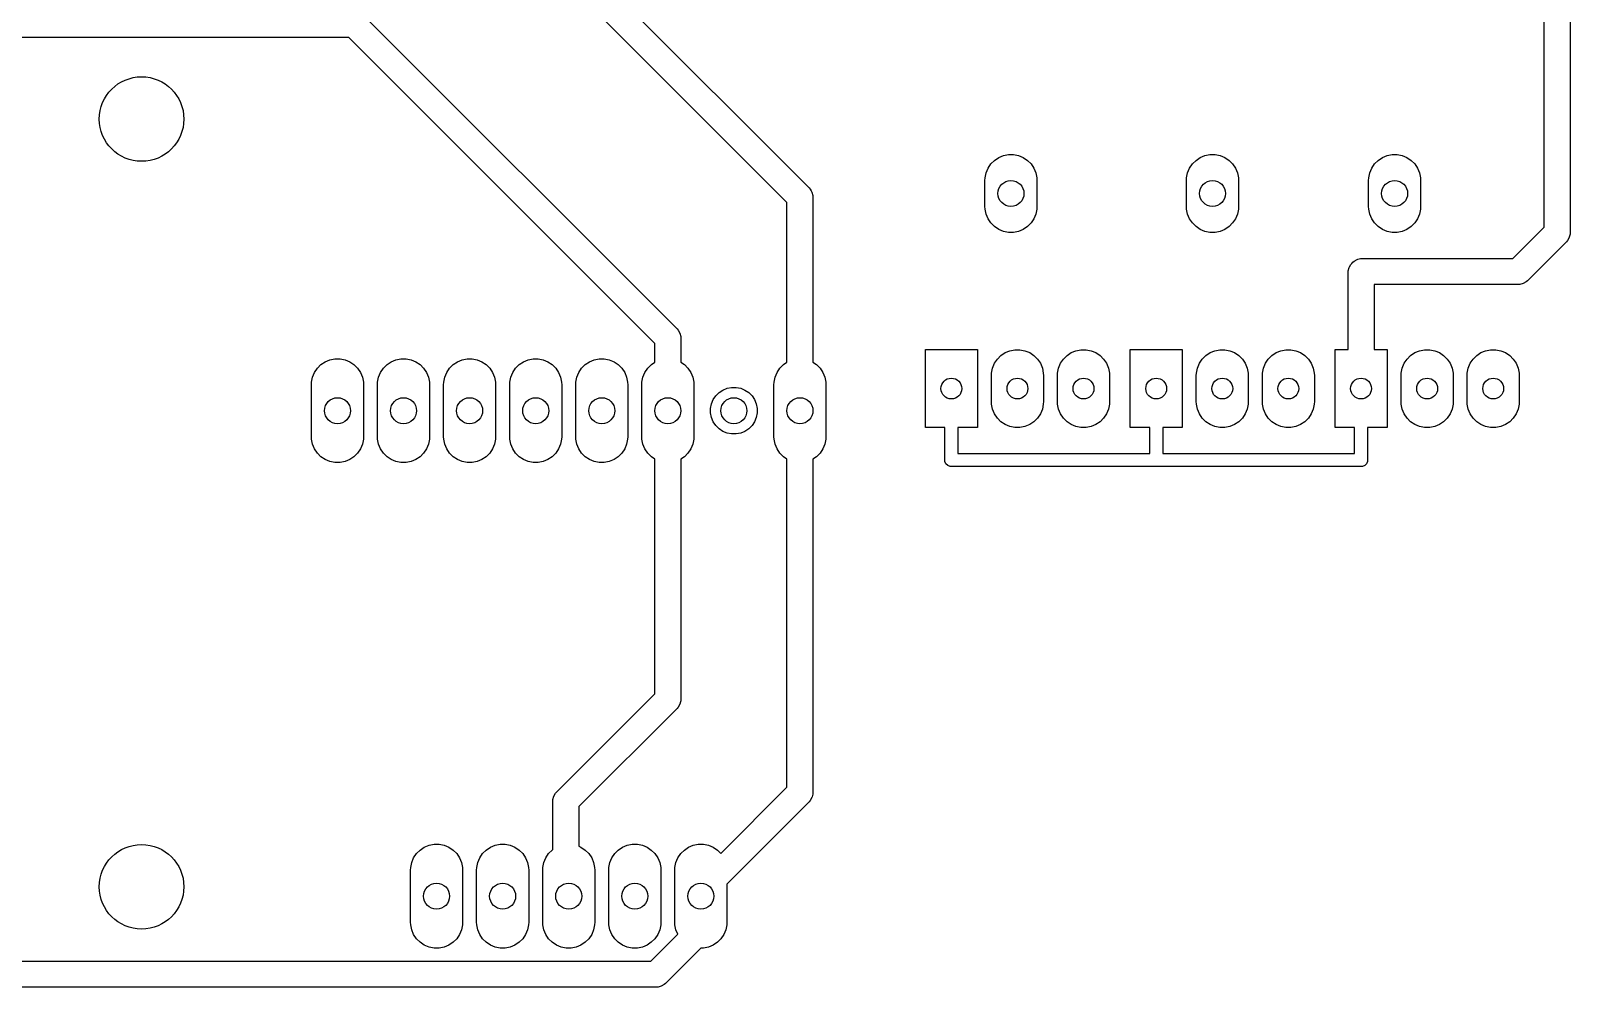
# Model space of a CAD drawing. Header units: millimetres. Extents: x 63 to 195, y -122 to -48.
# Drawn here: x 135.8 to 195, y -122 to -85.2 of the extents above; entities that cross this region are included whole.
import ezdxf

# ---------------------------------------------------------------- set-up
doc = ezdxf.new("R2010")
doc.units = ezdxf.units.MM
doc.layers.add('F.Cu', color=13, linetype='CONTINUOUS', true_color=0xc83434)

msp = doc.modelspace()

# ---------------------------------------------------------------- linework, layer by layer
at = {"layer": 'F.Cu', "linetype": 'CONTINUOUS'}
for p, q in [((195, -70.25), (195, -93)), ((194, -92.792893), (194, -70.457106)), ((148.833553, -74.376447), (165.743553, -91.286446)), ((164.89, -91.847106), (148.272894, -75.23)), ((148.603553, -84.646447), (160.663554, -96.706447)), ((139, -85.5), (129.457107, -85.5)), ((148.042894, -85.5), (139, -85.5)), ((159.81, -97.267106), (148.042894, -85.5)), ((172.54306, -90.709715), (172.618079, -90.528603)), ((172.618079, -90.528603), (172.72699, -90.365607)), ((172.72699, -90.365607), (172.865607, -90.22699)), ((172.865607, -90.22699), (173.028603, -90.118079)), ((173.028603, -90.118079), (173.209715, -90.04306)), ((173.209715, -90.04306), (173.401983, -90.004815)), ((173.401983, -90.004815), (173.598017, -90.004815)), ((173.598017, -90.004815), (173.790285, -90.04306)), ((173.790285, -90.04306), (173.971397, -90.118079)), ((173.971397, -90.118079), (174.134393, -90.22699)), ((174.134393, -90.22699), (174.27301, -90.365607)), ((174.27301, -90.365607), (174.381921, -90.528603)), ((174.381921, -90.528603), (174.45694, -90.709715)), ((180.29306, -90.709715), (180.368079, -90.528603)), ((180.368079, -90.528603), (180.47699, -90.365607)), ((180.47699, -90.365607), (180.615607, -90.22699)), ((180.615607, -90.22699), (180.778603, -90.118079)), ((180.778603, -90.118079), (180.959715, -90.04306)), ((180.959715, -90.04306), (181.151983, -90.004815)), ((181.151983, -90.004815), (181.348017, -90.004815)), ((181.348017, -90.004815), (181.540285, -90.04306)), ((181.540285, -90.04306), (181.721397, -90.118079)), ((181.721397, -90.118079), (181.884393, -90.22699)), ((181.884393, -90.22699), (182.02301, -90.365607)), ((182.02301, -90.365607), (182.131921, -90.528603)), ((182.131921, -90.528603), (182.20694, -90.709715)), ((187.29306, -90.709715), (187.368079, -90.528603)), ((187.368079, -90.528603), (187.47699, -90.365607)), ((187.47699, -90.365607), (187.615607, -90.22699)), ((187.615607, -90.22699), (187.778603, -90.118079)), ((187.778603, -90.118079), (187.959715, -90.04306)), ((187.959715, -90.04306), (188.151983, -90.004815)), ((188.151983, -90.004815), (188.348017, -90.004815)), ((188.348017, -90.004815), (188.540285, -90.04306)), ((188.540285, -90.04306), (188.721397, -90.118079)), ((188.721397, -90.118079), (188.884393, -90.22699)), ((188.884393, -90.22699), (189.02301, -90.365607)), ((189.02301, -90.365607), (189.131921, -90.528603)), ((189.131921, -90.528603), (189.20694, -90.709715)), ((172.5, -91), (172.504815, -90.901983)), ((172.5, -92), (172.5, -91)), ((172.504815, -90.901983), (172.54306, -90.709715)), ((174.45694, -90.709715), (174.495185, -90.901983)), ((174.495185, -90.901983), (174.5, -91)), ((174.5, -91), (174.5, -92)), ((180.25, -91), (180.254815, -90.901983)), ((180.25, -92), (180.25, -91)), ((180.254815, -90.901983), (180.29306, -90.709715)), ((182.20694, -90.709715), (182.245185, -90.901983)), ((182.245185, -90.901983), (182.25, -91)), ((182.25, -91), (182.25, -92)), ((187.25, -91), (187.254815, -90.901983)), ((187.25, -92), (187.25, -91)), ((187.254815, -90.901983), (187.29306, -90.709715)), ((189.20694, -90.709715), (189.245185, -90.901983)), ((189.245185, -90.901983), (189.25, -91)), ((189.25, -91), (189.25, -92)), ((165.743553, -91.286446), (165.786668, -91.33561)), ((165.786668, -91.33561), (165.786677, -91.335619)), ((165.786677, -91.335619), (165.821796, -91.396447)), ((165.821796, -91.396447), (165.85194, -91.448658)), ((165.85194, -91.448658), (165.885723, -91.574737)), ((165.885723, -91.574737), (165.885723, -91.574752)), ((165.885723, -91.574752), (165.89, -91.64)), ((165.89, -91.64), (165.89, -97.987191)), ((164.89, -97.987191), (164.89, -91.847106)), ((172.504815, -92.098017), (172.5, -92)), ((172.54306, -92.290285), (172.504815, -92.098017)), ((172.618079, -92.471397), (172.54306, -92.290285)), ((174.45694, -92.290285), (174.381921, -92.471397)), ((174.495185, -92.098017), (174.45694, -92.290285)), ((174.5, -92), (174.495185, -92.098017)), ((180.254815, -92.098017), (180.25, -92)), ((180.29306, -92.290285), (180.254815, -92.098017)), ((180.368079, -92.471397), (180.29306, -92.290285)), ((182.20694, -92.290285), (182.131921, -92.471397)), ((182.245185, -92.098017), (182.20694, -92.290285)), ((182.25, -92), (182.245185, -92.098017)), ((187.254815, -92.098017), (187.25, -92)), ((187.29306, -92.290285), (187.254815, -92.098017)), ((187.368079, -92.471397), (187.29306, -92.290285)), ((189.20694, -92.290285), (189.131921, -92.471397)), ((189.245185, -92.098017), (189.20694, -92.290285)), ((189.25, -92), (189.245185, -92.098017)), ((172.72699, -92.634393), (172.618079, -92.471397)), ((172.865607, -92.77301), (172.72699, -92.634393)), ((173.028603, -92.881921), (172.865607, -92.77301)), ((173.209715, -92.95694), (173.028603, -92.881921)), ((173.971397, -92.881921), (173.790285, -92.95694)), ((174.134393, -92.77301), (173.971397, -92.881921)), ((174.27301, -92.634393), (174.134393, -92.77301)), ((174.381921, -92.471397), (174.27301, -92.634393)), ((180.47699, -92.634393), (180.368079, -92.471397)), ((180.615607, -92.77301), (180.47699, -92.634393)), ((180.778603, -92.881921), (180.615607, -92.77301)), ((180.959715, -92.95694), (180.778603, -92.881921)), ((181.721397, -92.881921), (181.540285, -92.95694)), ((181.884393, -92.77301), (181.721397, -92.881921)), ((182.02301, -92.634393), (181.884393, -92.77301)), ((182.131921, -92.471397), (182.02301, -92.634393)), ((187.47699, -92.634393), (187.368079, -92.471397)), ((187.615607, -92.77301), (187.47699, -92.634393)), ((187.778603, -92.881921), (187.615607, -92.77301)), ((187.959715, -92.95694), (187.778603, -92.881921)), ((188.721397, -92.881921), (188.540285, -92.95694)), ((188.884393, -92.77301), (188.721397, -92.881921)), ((189.02301, -92.634393), (188.884393, -92.77301)), ((189.131921, -92.471397), (189.02301, -92.634393)), ((192.792894, -94), (194, -92.792893)), ((173.401983, -92.995185), (173.209715, -92.95694)), ((173.598017, -92.995185), (173.401983, -92.995185)), ((173.790285, -92.95694), (173.598017, -92.995185)), ((181.151983, -92.995185), (180.959715, -92.95694)), ((181.348017, -92.995185), (181.151983, -92.995185)), ((181.540285, -92.95694), (181.348017, -92.995185)), ((188.151983, -92.995185), (187.959715, -92.95694)), ((188.348017, -92.995185), (188.151983, -92.995185)), ((188.540285, -92.95694), (188.348017, -92.995185)), ((194.853553, -93.353554), (193.353553, -94.853553)), ((194.896668, -93.304389), (194.853553, -93.353554)), ((194.896677, -93.304381), (194.896668, -93.304389)), ((194.96194, -93.191342), (194.896677, -93.304381)), ((194.96371, -93.184737), (194.96194, -93.191342)), ((194.995723, -93.065263), (194.96371, -93.184737)), ((195, -93), (194.995723, -93.065247)), ((194.995723, -93.065247), (194.995723, -93.065263)), ((186.695619, -94.103323), (186.808658, -94.03806)), ((186.808658, -94.03806), (186.835301, -94.03092)), ((186.835301, -94.03092), (186.934737, -94.004277)), ((186.934737, -94.004277), (186.934752, -94.004277)), ((186.934752, -94.004277), (187, -94)), ((187, -94), (192.792894, -94)), ((186.46, -94.54), (186.464277, -94.474752)), ((186.46, -97.5), (186.46, -94.54)), ((186.464277, -94.474737), (186.49806, -94.348658)), ((186.464277, -94.474752), (186.464277, -94.474737)), ((186.49806, -94.348658), (186.517341, -94.315263)), ((186.517341, -94.315263), (186.563323, -94.235619)), ((186.563323, -94.235619), (186.563338, -94.235603)), ((186.563338, -94.235603), (186.606447, -94.186447)), ((186.606447, -94.186447), (186.646447, -94.146446)), ((186.646447, -94.146446), (186.695611, -94.10333)), ((186.695611, -94.10333), (186.695619, -94.103323)), ((193, -95), (187.46, -95)), ((187.46, -95), (187.46, -97.5)), ((193.065248, -94.995723), (193, -95)), ((193.065263, -94.995723), (193.065248, -94.995723)), ((193.191342, -94.96194), (193.065263, -94.995723)), ((193.304381, -94.896677), (193.191342, -94.96194)), ((193.304396, -94.896661), (193.304381, -94.896677)), ((193.353553, -94.853553), (193.304396, -94.896661)), ((160.663554, -96.706447), (160.706669, -96.755611)), ((160.706669, -96.755611), (160.706677, -96.755619)), ((160.706677, -96.755619), (160.77194, -96.868658)), ((160.77194, -96.868658), (160.77194, -96.868659)), ((160.77194, -96.868659), (160.805723, -96.994737)), ((160.805723, -96.994737), (160.805723, -96.994752)), ((160.805723, -96.994752), (160.81, -97.06)), ((159.81, -97.987191), (159.81, -97.267106)), ((160.81, -97.06), (160.81, -97.987191)), ((170.21, -100.5), (170.21, -97.5)), ((170.21, -97.5), (172.21, -97.5)), ((172.21, -97.5), (172.21, -100.5)), ((173.115607, -97.72699), (173.278603, -97.618079)), ((173.278603, -97.618079), (173.459715, -97.54306)), ((173.459715, -97.54306), (173.651983, -97.504815)), ((173.651983, -97.504815), (173.848017, -97.504815)), ((173.848017, -97.504815), (174.040285, -97.54306)), ((174.040285, -97.54306), (174.221397, -97.618079)), ((174.221397, -97.618079), (174.384393, -97.72699)), ((175.655607, -97.72699), (175.818603, -97.618079)), ((175.818603, -97.618079), (175.999715, -97.54306)), ((175.999715, -97.54306), (176.191983, -97.504815)), ((176.191983, -97.504815), (176.388017, -97.504815)), ((176.388017, -97.504815), (176.580285, -97.54306)), ((176.580285, -97.54306), (176.761397, -97.618079)), ((176.761397, -97.618079), (176.924393, -97.72699)), ((178.085, -100.5), (178.085, -97.5)), ((178.085, -97.5), (180.085, -97.5)), ((180.085, -97.5), (180.085, -100.5)), ((180.990607, -97.72699), (181.153603, -97.618079)), ((181.153603, -97.618079), (181.334715, -97.54306)), ((181.334715, -97.54306), (181.526983, -97.504815)), ((181.526983, -97.504815), (181.723017, -97.504815)), ((181.723017, -97.504815), (181.915285, -97.54306)), ((181.915285, -97.54306), (182.096397, -97.618079)), ((182.096397, -97.618079), (182.259393, -97.72699)), ((183.530607, -97.72699), (183.693603, -97.618079)), ((183.693603, -97.618079), (183.874715, -97.54306)), ((183.874715, -97.54306), (184.066983, -97.504815)), ((184.066983, -97.504815), (184.263017, -97.504815)), ((184.263017, -97.504815), (184.455285, -97.54306)), ((184.455285, -97.54306), (184.636397, -97.618079)), ((184.636397, -97.618079), (184.799393, -97.72699)), ((185.96, -100.5), (185.96, -97.5)), ((185.96, -97.5), (186.46, -97.5)), ((187.46, -97.5), (187.96, -97.5)), ((187.96, -97.5), (187.96, -100.5)), ((188.865607, -97.72699), (189.028603, -97.618079)), ((189.028603, -97.618079), (189.209715, -97.54306)), ((189.209715, -97.54306), (189.401983, -97.504815)), ((189.401983, -97.504815), (189.598017, -97.504815)), ((189.598017, -97.504815), (189.790285, -97.54306)), ((189.790285, -97.54306), (189.971397, -97.618079)), ((189.971397, -97.618079), (190.134393, -97.72699)), ((191.405607, -97.72699), (191.568603, -97.618079)), ((191.568603, -97.618079), (191.749715, -97.54306)), ((191.749715, -97.54306), (191.941983, -97.504815)), ((191.941983, -97.504815), (192.138017, -97.504815)), ((192.138017, -97.504815), (192.330285, -97.54306)), ((192.330285, -97.54306), (192.511397, -97.618079)), ((192.511397, -97.618079), (192.674393, -97.72699)), ((146.728079, -98.378603), (146.83699, -98.215607)), ((146.83699, -98.215607), (146.975607, -98.07699)), ((146.975607, -98.07699), (147.138603, -97.968079)), ((147.138603, -97.968079), (147.319715, -97.89306)), ((147.319715, -97.89306), (147.511983, -97.854815)), ((147.511983, -97.854815), (147.708017, -97.854815)), ((147.708017, -97.854815), (147.900285, -97.89306)), ((147.900285, -97.89306), (148.081397, -97.968079)), ((148.081397, -97.968079), (148.244393, -98.07699)), ((148.244393, -98.07699), (148.38301, -98.215607)), ((148.38301, -98.215607), (148.491921, -98.378603)), ((149.268079, -98.378603), (149.37699, -98.215607)), ((149.37699, -98.215607), (149.515607, -98.07699)), ((149.515607, -98.07699), (149.678603, -97.968079)), ((149.678603, -97.968079), (149.859715, -97.89306)), ((149.859715, -97.89306), (150.051983, -97.854815)), ((150.051983, -97.854815), (150.248017, -97.854815)), ((150.248017, -97.854815), (150.440285, -97.89306)), ((150.440285, -97.89306), (150.621397, -97.968079)), ((150.621397, -97.968079), (150.784393, -98.07699)), ((150.784393, -98.07699), (150.92301, -98.215607)), ((150.92301, -98.215607), (151.031921, -98.378603)), ((151.808079, -98.378603), (151.91699, -98.215607)), ((151.91699, -98.215607), (152.055607, -98.07699)), ((152.055607, -98.07699), (152.218603, -97.968079)), ((152.218603, -97.968079), (152.399715, -97.89306)), ((152.399715, -97.89306), (152.591983, -97.854815)), ((152.591983, -97.854815), (152.788017, -97.854815)), ((152.788017, -97.854815), (152.980285, -97.89306)), ((152.980285, -97.89306), (153.161397, -97.968079)), ((153.161397, -97.968079), (153.324393, -98.07699)), ((153.324393, -98.07699), (153.46301, -98.215607)), ((153.46301, -98.215607), (153.571921, -98.378603)), ((154.348079, -98.378603), (154.45699, -98.215607)), ((154.45699, -98.215607), (154.595607, -98.07699)), ((154.595607, -98.07699), (154.758603, -97.968079)), ((154.758603, -97.968079), (154.939715, -97.89306)), ((154.939715, -97.89306), (155.131983, -97.854815)), ((155.131983, -97.854815), (155.328017, -97.854815)), ((155.328017, -97.854815), (155.520285, -97.89306)), ((155.520285, -97.89306), (155.701397, -97.968079)), ((155.701397, -97.968079), (155.864393, -98.07699)), ((155.864393, -98.07699), (156.00301, -98.215607)), ((156.00301, -98.215607), (156.111921, -98.378603)), ((156.888079, -98.378603), (156.99699, -98.215607)), ((156.99699, -98.215607), (157.135607, -98.07699)), ((157.135607, -98.07699), (157.298603, -97.968079)), ((157.298603, -97.968079), (157.479715, -97.89306)), ((157.479715, -97.89306), (157.671983, -97.854815)), ((157.671983, -97.854815), (157.868017, -97.854815)), ((157.868017, -97.854815), (158.060285, -97.89306)), ((158.060285, -97.89306), (158.241397, -97.968079)), ((158.241397, -97.968079), (158.404393, -98.07699)), ((158.404393, -98.07699), (158.54301, -98.215607)), ((158.54301, -98.215607), (158.651921, -98.378603)), ((159.428079, -98.378603), (159.53699, -98.215607)), ((159.53699, -98.215607), (159.675607, -98.07699)), ((159.675607, -98.07699), (159.81, -97.987191)), ((160.81, -97.987191), (160.944393, -98.07699)), ((160.944393, -98.07699), (161.08301, -98.215607)), ((161.08301, -98.215607), (161.191921, -98.378603)), ((164.508079, -98.378603), (164.61699, -98.215607)), ((164.61699, -98.215607), (164.755607, -98.07699)), ((164.755607, -98.07699), (164.89, -97.987191)), ((165.89, -97.987191), (166.024393, -98.07699)), ((166.024393, -98.07699), (166.16301, -98.215607)), ((166.16301, -98.215607), (166.271921, -98.378603)), ((172.754815, -98.401983), (172.79306, -98.209715)), ((172.79306, -98.209715), (172.868079, -98.028603)), ((172.868079, -98.028603), (172.97699, -97.865607)), ((172.97699, -97.865607), (173.115607, -97.72699)), ((174.384393, -97.72699), (174.52301, -97.865607)), ((174.52301, -97.865607), (174.631921, -98.028603)), ((174.631921, -98.028603), (174.70694, -98.209715)), ((174.70694, -98.209715), (174.745185, -98.401983)), ((175.294815, -98.401983), (175.33306, -98.209715)), ((175.33306, -98.209715), (175.408079, -98.028603)), ((175.408079, -98.028603), (175.51699, -97.865607)), ((175.51699, -97.865607), (175.655607, -97.72699)), ((176.924393, -97.72699), (177.06301, -97.865607)), ((177.06301, -97.865607), (177.171921, -98.028603)), ((177.171921, -98.028603), (177.24694, -98.209715)), ((177.24694, -98.209715), (177.285185, -98.401983)), ((180.629815, -98.401983), (180.66806, -98.209715)), ((180.66806, -98.209715), (180.743079, -98.028603)), ((180.743079, -98.028603), (180.85199, -97.865607)), ((180.85199, -97.865607), (180.990607, -97.72699)), ((182.259393, -97.72699), (182.39801, -97.865607)), ((182.39801, -97.865607), (182.506921, -98.028603)), ((182.506921, -98.028603), (182.58194, -98.209715)), ((182.58194, -98.209715), (182.620185, -98.401983)), ((183.169815, -98.401983), (183.20806, -98.209715)), ((183.20806, -98.209715), (183.283079, -98.028603)), ((183.283079, -98.028603), (183.39199, -97.865607)), ((183.39199, -97.865607), (183.530607, -97.72699)), ((184.799393, -97.72699), (184.93801, -97.865607)), ((184.93801, -97.865607), (185.046921, -98.028603)), ((185.046921, -98.028603), (185.12194, -98.209715)), ((185.12194, -98.209715), (185.160185, -98.401983)), ((188.504815, -98.401983), (188.54306, -98.209715)), ((188.54306, -98.209715), (188.618079, -98.028603)), ((188.618079, -98.028603), (188.72699, -97.865607)), ((188.72699, -97.865607), (188.865607, -97.72699)), ((190.134393, -97.72699), (190.27301, -97.865607)), ((190.27301, -97.865607), (190.381921, -98.028603)), ((190.381921, -98.028603), (190.45694, -98.209715)), ((190.45694, -98.209715), (190.495185, -98.401983)), ((191.044815, -98.401983), (191.08306, -98.209715)), ((191.08306, -98.209715), (191.158079, -98.028603)), ((191.158079, -98.028603), (191.26699, -97.865607)), ((191.26699, -97.865607), (191.405607, -97.72699)), ((192.674393, -97.72699), (192.81301, -97.865607)), ((192.81301, -97.865607), (192.921921, -98.028603)), ((192.921921, -98.028603), (192.99694, -98.209715)), ((192.99694, -98.209715), (193.035185, -98.401983)), ((146.61, -98.85), (146.614815, -98.751983)), ((146.614815, -98.751983), (146.65306, -98.559715)), ((146.65306, -98.559715), (146.728079, -98.378603)), ((148.491921, -98.378603), (148.56694, -98.559715)), ((148.56694, -98.559715), (148.605185, -98.751983)), ((148.605185, -98.751983), (148.61, -98.85)), ((149.15, -98.85), (149.154815, -98.751983)), ((149.154815, -98.751983), (149.19306, -98.559715)), ((149.19306, -98.559715), (149.268079, -98.378603)), ((151.031921, -98.378603), (151.10694, -98.559715)), ((151.10694, -98.559715), (151.145185, -98.751983)), ((151.145185, -98.751983), (151.15, -98.85)), ((151.69, -98.85), (151.694815, -98.751983)), ((151.694815, -98.751983), (151.73306, -98.559715)), ((151.73306, -98.559715), (151.808079, -98.378603)), ((153.571921, -98.378603), (153.64694, -98.559715)), ((153.64694, -98.559715), (153.685185, -98.751983)), ((153.685185, -98.751983), (153.69, -98.85)), ((154.23, -98.85), (154.234815, -98.751983)), ((154.234815, -98.751983), (154.27306, -98.559715)), ((154.27306, -98.559715), (154.348079, -98.378603)), ((156.111921, -98.378603), (156.18694, -98.559715)), ((156.18694, -98.559715), (156.225185, -98.751983)), ((156.225185, -98.751983), (156.23, -98.85)), ((156.77, -98.85), (156.774815, -98.751983)), ((156.774815, -98.751983), (156.81306, -98.559715)), ((156.81306, -98.559715), (156.888079, -98.378603)), ((158.651921, -98.378603), (158.72694, -98.559715)), ((158.72694, -98.559715), (158.765185, -98.751983)), ((158.765185, -98.751983), (158.77, -98.85)), ((159.31, -98.85), (159.314815, -98.751983)), ((159.314815, -98.751983), (159.35306, -98.559715)), ((159.35306, -98.559715), (159.428079, -98.378603)), ((161.191921, -98.378603), (161.26694, -98.559715)), ((161.26694, -98.559715), (161.305185, -98.751983)), ((161.305185, -98.751983), (161.31, -98.85)), ((164.39, -98.85), (164.394815, -98.751983)), ((164.394815, -98.751983), (164.43306, -98.559715)), ((164.43306, -98.559715), (164.508079, -98.378603)), ((166.271921, -98.378603), (166.34694, -98.559715)), ((166.34694, -98.559715), (166.385185, -98.751983)), ((166.385185, -98.751983), (166.39, -98.85)), ((172.75, -98.5), (172.754815, -98.401983)), ((172.75, -99.5), (172.75, -98.5)), ((174.745185, -98.401983), (174.75, -98.5)), ((174.75, -98.5), (174.75, -99.5)), ((175.29, -98.5), (175.294815, -98.401983)), ((175.29, -99.5), (175.29, -98.5)), ((177.285185, -98.401983), (177.29, -98.5)), ((177.29, -98.5), (177.29, -99.5)), ((180.625, -98.5), (180.629815, -98.401983)), ((180.625, -99.5), (180.625, -98.5)), ((182.620185, -98.401983), (182.625, -98.5)), ((182.625, -98.5), (182.625, -99.5)), ((183.165, -98.5), (183.169815, -98.401983)), ((183.165, -99.5), (183.165, -98.5)), ((185.160185, -98.401983), (185.165, -98.5)), ((185.165, -98.5), (185.165, -99.5)), ((188.5, -98.5), (188.504815, -98.401983)), ((188.5, -99.5), (188.5, -98.5)), ((190.495185, -98.401983), (190.5, -98.5)), ((190.5, -98.5), (190.5, -99.5)), ((191.04, -98.5), (191.044815, -98.401983)), ((191.04, -99.5), (191.04, -98.5)), ((193.035185, -98.401983), (193.04, -98.5)), ((193.04, -98.5), (193.04, -99.5)), ((146.61, -100.85), (146.61, -98.85)), ((148.61, -98.85), (148.61, -100.85)), ((149.15, -100.85), (149.15, -98.85)), ((151.15, -98.85), (151.15, -100.85)), ((151.69, -100.85), (151.69, -98.85)), ((153.69, -98.85), (153.69, -100.85)), ((154.23, -100.85), (154.23, -98.85)), ((156.23, -98.85), (156.23, -100.85)), ((156.77, -100.85), (156.77, -98.85)), ((158.77, -98.85), (158.77, -100.85)), ((159.31, -100.85), (159.31, -98.85)), ((161.31, -98.85), (161.31, -100.85)), ((162.056271, -99.425743), (162.154291, -99.279046)), ((162.154291, -99.279046), (162.279046, -99.154291)), ((162.279046, -99.154291), (162.425743, -99.056271)), ((162.425743, -99.056271), (162.588744, -98.988754)), ((162.588744, -98.988754), (162.761785, -98.954334)), ((162.761785, -98.954334), (162.938215, -98.954334)), ((162.938215, -98.954334), (163.111256, -98.988754)), ((163.111256, -98.988754), (163.274257, -99.056271)), ((163.274257, -99.056271), (163.420954, -99.154291)), ((163.420954, -99.154291), (163.545709, -99.279046)), ((163.545709, -99.279046), (163.643729, -99.425743)), ((164.39, -100.85), (164.39, -98.85)), ((166.39, -98.85), (166.39, -100.85)), ((161.954334, -99.761785), (161.988754, -99.588744)), ((161.954334, -99.938215), (161.954334, -99.761785)), ((161.988754, -100.111256), (161.954334, -99.938215)), ((161.988754, -99.588744), (162.056271, -99.425743)), ((163.643729, -99.425743), (163.711246, -99.588744)), ((163.711246, -99.588744), (163.745666, -99.761785)), ((163.745666, -99.938215), (163.711246, -100.111256)), ((163.745666, -99.761785), (163.745666, -99.938215)), ((172.754815, -99.598017), (172.75, -99.5)), ((172.79306, -99.790285), (172.754815, -99.598017)), ((172.868079, -99.971397), (172.79306, -99.790285)), ((172.97699, -100.134393), (172.868079, -99.971397)), ((174.631921, -99.971397), (174.52301, -100.134393)), ((174.70694, -99.790285), (174.631921, -99.971397)), ((174.745185, -99.598017), (174.70694, -99.790285)), ((174.75, -99.5), (174.745185, -99.598017)), ((175.294815, -99.598017), (175.29, -99.5)), ((175.33306, -99.790285), (175.294815, -99.598017)), ((175.408079, -99.971397), (175.33306, -99.790285)), ((175.51699, -100.134393), (175.408079, -99.971397)), ((177.171921, -99.971397), (177.06301, -100.134393)), ((177.24694, -99.790285), (177.171921, -99.971397)), ((177.285185, -99.598017), (177.24694, -99.790285)), ((177.29, -99.5), (177.285185, -99.598017)), ((180.629815, -99.598017), (180.625, -99.5)), ((180.66806, -99.790285), (180.629815, -99.598017)), ((180.743079, -99.971397), (180.66806, -99.790285)), ((180.85199, -100.134393), (180.743079, -99.971397)), ((182.506921, -99.971397), (182.39801, -100.134393)), ((182.58194, -99.790285), (182.506921, -99.971397)), ((182.620185, -99.598017), (182.58194, -99.790285)), ((182.625, -99.5), (182.620185, -99.598017)), ((183.169815, -99.598017), (183.165, -99.5)), ((183.20806, -99.790285), (183.169815, -99.598017)), ((183.283079, -99.971397), (183.20806, -99.790285)), ((183.39199, -100.134393), (183.283079, -99.971397)), ((185.046921, -99.971397), (184.93801, -100.134393)), ((185.12194, -99.790285), (185.046921, -99.971397)), ((185.160185, -99.598017), (185.12194, -99.790285)), ((185.165, -99.5), (185.160185, -99.598017)), ((188.504815, -99.598017), (188.5, -99.5)), ((188.54306, -99.790285), (188.504815, -99.598017)), ((188.618079, -99.971397), (188.54306, -99.790285)), ((188.72699, -100.134393), (188.618079, -99.971397)), ((190.381921, -99.971397), (190.27301, -100.134393)), ((190.45694, -99.790285), (190.381921, -99.971397)), ((190.495185, -99.598017), (190.45694, -99.790285)), ((190.5, -99.5), (190.495185, -99.598017)), ((191.044815, -99.598017), (191.04, -99.5)), ((191.08306, -99.790285), (191.044815, -99.598017)), ((191.158079, -99.971397), (191.08306, -99.790285)), ((191.26699, -100.134393), (191.158079, -99.971397)), ((192.921921, -99.971397), (192.81301, -100.134393)), ((192.99694, -99.790285), (192.921921, -99.971397)), ((193.035185, -99.598017), (192.99694, -99.790285)), ((193.04, -99.5), (193.035185, -99.598017)), ((162.056271, -100.274257), (161.988754, -100.111256)), ((162.154291, -100.420954), (162.056271, -100.274257)), ((162.279046, -100.545709), (162.154291, -100.420954)), ((162.425743, -100.643729), (162.279046, -100.545709)), ((163.420954, -100.545709), (163.274257, -100.643729)), ((163.545709, -100.420954), (163.420954, -100.545709)), ((163.643729, -100.274257), (163.545709, -100.420954)), ((163.711246, -100.111256), (163.643729, -100.274257)), ((170.96, -100.5), (170.21, -100.5)), ((170.96, -101.75), (170.96, -100.5)), ((172.21, -100.5), (171.46, -100.5)), ((171.46, -100.5), (171.46, -101.5)), ((173.115607, -100.27301), (172.97699, -100.134393)), ((173.278603, -100.381921), (173.115607, -100.27301)), ((173.459715, -100.45694), (173.278603, -100.381921)), ((173.651983, -100.495185), (173.459715, -100.45694)), ((173.848017, -100.495185), (173.651983, -100.495185)), ((174.040285, -100.45694), (173.848017, -100.495185)), ((174.221397, -100.381921), (174.040285, -100.45694)), ((174.384393, -100.27301), (174.221397, -100.381921)), ((174.52301, -100.134393), (174.384393, -100.27301)), ((175.655607, -100.27301), (175.51699, -100.134393)), ((175.818603, -100.381921), (175.655607, -100.27301)), ((175.999715, -100.45694), (175.818603, -100.381921)), ((176.191983, -100.495185), (175.999715, -100.45694)), ((176.388017, -100.495185), (176.191983, -100.495185)), ((176.580285, -100.45694), (176.388017, -100.495185)), ((176.761397, -100.381921), (176.580285, -100.45694)), ((176.924393, -100.27301), (176.761397, -100.381921)), ((177.06301, -100.134393), (176.924393, -100.27301)), ((178.835, -100.5), (178.085, -100.5)), ((178.835, -101.5), (178.835, -100.5)), ((180.085, -100.5), (179.335, -100.5)), ((179.335, -100.5), (179.335, -101.5)), ((180.990607, -100.27301), (180.85199, -100.134393)), ((181.153603, -100.381921), (180.990607, -100.27301)), ((181.334715, -100.45694), (181.153603, -100.381921)), ((181.526983, -100.495185), (181.334715, -100.45694)), ((181.723017, -100.495185), (181.526983, -100.495185)), ((181.915285, -100.45694), (181.723017, -100.495185)), ((182.096397, -100.381921), (181.915285, -100.45694)), ((182.259393, -100.27301), (182.096397, -100.381921)), ((182.39801, -100.134393), (182.259393, -100.27301)), ((183.530607, -100.27301), (183.39199, -100.134393)), ((183.693603, -100.381921), (183.530607, -100.27301)), ((183.874715, -100.45694), (183.693603, -100.381921)), ((184.066983, -100.495185), (183.874715, -100.45694)), ((184.263017, -100.495185), (184.066983, -100.495185)), ((184.455285, -100.45694), (184.263017, -100.495185)), ((184.636397, -100.381921), (184.455285, -100.45694)), ((184.799393, -100.27301), (184.636397, -100.381921)), ((184.93801, -100.134393), (184.799393, -100.27301)), ((186.71, -100.5), (185.96, -100.5)), ((186.71, -101.5), (186.71, -100.5)), ((187.96, -100.5), (187.21, -100.5)), ((187.21, -100.5), (187.21, -101.75)), ((188.865607, -100.27301), (188.72699, -100.134393)), ((189.028603, -100.381921), (188.865607, -100.27301)), ((189.209715, -100.45694), (189.028603, -100.381921)), ((189.401983, -100.495185), (189.209715, -100.45694)), ((189.598017, -100.495185), (189.401983, -100.495185)), ((189.790285, -100.45694), (189.598017, -100.495185)), ((189.971397, -100.381921), (189.790285, -100.45694)), ((190.134393, -100.27301), (189.971397, -100.381921)), ((190.27301, -100.134393), (190.134393, -100.27301)), ((191.405607, -100.27301), (191.26699, -100.134393)), ((191.568603, -100.381921), (191.405607, -100.27301)), ((191.749715, -100.45694), (191.568603, -100.381921)), ((191.941983, -100.495185), (191.749715, -100.45694)), ((192.138017, -100.495185), (191.941983, -100.495185)), ((192.330285, -100.45694), (192.138017, -100.495185)), ((192.511397, -100.381921), (192.330285, -100.45694)), ((192.674393, -100.27301), (192.511397, -100.381921)), ((192.81301, -100.134393), (192.674393, -100.27301)), ((146.614815, -100.948017), (146.61, -100.85)), ((146.65306, -101.140285), (146.614815, -100.948017)), ((146.728079, -101.321397), (146.65306, -101.140285)), ((148.56694, -101.140285), (148.491921, -101.321397)), ((148.605185, -100.948017), (148.56694, -101.140285)), ((148.61, -100.85), (148.605185, -100.948017)), ((149.154815, -100.948017), (149.15, -100.85)), ((149.19306, -101.140285), (149.154815, -100.948017)), ((149.268079, -101.321397), (149.19306, -101.140285)), ((151.10694, -101.140285), (151.031921, -101.321397)), ((151.145185, -100.948017), (151.10694, -101.140285)), ((151.15, -100.85), (151.145185, -100.948017)), ((151.694815, -100.948017), (151.69, -100.85)), ((151.73306, -101.140285), (151.694815, -100.948017)), ((151.808079, -101.321397), (151.73306, -101.140285)), ((153.64694, -101.140285), (153.571921, -101.321397)), ((153.685185, -100.948017), (153.64694, -101.140285)), ((153.69, -100.85), (153.685185, -100.948017)), ((154.234815, -100.948017), (154.23, -100.85)), ((154.27306, -101.140285), (154.234815, -100.948017)), ((154.348079, -101.321397), (154.27306, -101.140285)), ((156.18694, -101.140285), (156.111921, -101.321397)), ((156.225185, -100.948017), (156.18694, -101.140285)), ((156.23, -100.85), (156.225185, -100.948017)), ((156.774815, -100.948017), (156.77, -100.85)), ((156.81306, -101.140285), (156.774815, -100.948017)), ((156.888079, -101.321397), (156.81306, -101.140285)), ((158.72694, -101.140285), (158.651921, -101.321397)), ((158.765185, -100.948017), (158.72694, -101.140285)), ((158.77, -100.85), (158.765185, -100.948017)), ((159.314815, -100.948017), (159.31, -100.85)), ((159.35306, -101.140285), (159.314815, -100.948017)), ((159.428079, -101.321397), (159.35306, -101.140285)), ((161.26694, -101.140285), (161.191921, -101.321397)), ((161.305185, -100.948017), (161.26694, -101.140285)), ((161.31, -100.85), (161.305185, -100.948017)), ((162.588744, -100.711246), (162.425743, -100.643729)), ((162.761785, -100.745666), (162.588744, -100.711246)), ((162.938215, -100.745666), (162.761785, -100.745666)), ((163.111256, -100.711246), (162.938215, -100.745666)), ((163.274257, -100.643729), (163.111256, -100.711246)), ((164.394815, -100.948017), (164.39, -100.85)), ((164.43306, -101.140285), (164.394815, -100.948017)), ((164.508079, -101.321397), (164.43306, -101.140285)), ((166.34694, -101.140285), (166.271921, -101.321397)), ((166.385185, -100.948017), (166.34694, -101.140285)), ((166.39, -100.85), (166.385185, -100.948017)), ((146.83699, -101.484393), (146.728079, -101.321397)), ((146.975607, -101.62301), (146.83699, -101.484393)), ((147.138603, -101.731921), (146.975607, -101.62301)), ((147.319715, -101.80694), (147.138603, -101.731921)), ((148.081397, -101.731921), (147.900285, -101.80694)), ((148.244393, -101.62301), (148.081397, -101.731921)), ((148.38301, -101.484393), (148.244393, -101.62301)), ((148.491921, -101.321397), (148.38301, -101.484393)), ((149.37699, -101.484393), (149.268079, -101.321397)), ((149.515607, -101.62301), (149.37699, -101.484393)), ((149.678603, -101.731921), (149.515607, -101.62301)), ((149.859715, -101.80694), (149.678603, -101.731921)), ((150.621397, -101.731921), (150.440285, -101.80694)), ((150.784393, -101.62301), (150.621397, -101.731921)), ((150.92301, -101.484393), (150.784393, -101.62301)), ((151.031921, -101.321397), (150.92301, -101.484393)), ((151.91699, -101.484393), (151.808079, -101.321397)), ((152.055607, -101.62301), (151.91699, -101.484393)), ((152.218603, -101.731921), (152.055607, -101.62301)), ((152.399715, -101.80694), (152.218603, -101.731921)), ((153.161397, -101.731921), (152.980285, -101.80694)), ((153.324393, -101.62301), (153.161397, -101.731921)), ((153.46301, -101.484393), (153.324393, -101.62301)), ((153.571921, -101.321397), (153.46301, -101.484393)), ((154.45699, -101.484393), (154.348079, -101.321397)), ((154.595607, -101.62301), (154.45699, -101.484393)), ((154.758603, -101.731921), (154.595607, -101.62301)), ((154.939715, -101.80694), (154.758603, -101.731921)), ((155.701397, -101.731921), (155.520285, -101.80694)), ((155.864393, -101.62301), (155.701397, -101.731921)), ((156.00301, -101.484393), (155.864393, -101.62301)), ((156.111921, -101.321397), (156.00301, -101.484393)), ((156.99699, -101.484393), (156.888079, -101.321397)), ((157.135607, -101.62301), (156.99699, -101.484393)), ((157.298603, -101.731921), (157.135607, -101.62301)), ((157.479715, -101.80694), (157.298603, -101.731921)), ((158.241397, -101.731921), (158.060285, -101.80694)), ((158.404393, -101.62301), (158.241397, -101.731921)), ((158.54301, -101.484393), (158.404393, -101.62301)), ((158.651921, -101.321397), (158.54301, -101.484393)), ((159.53699, -101.484393), (159.428079, -101.321397)), ((159.675607, -101.62301), (159.53699, -101.484393)), ((159.81, -101.712808), (159.675607, -101.62301)), ((159.81, -110.732893), (159.81, -101.712808)), ((160.944393, -101.62301), (160.81, -101.712808)), ((160.81, -101.712808), (160.81, -110.94)), ((161.08301, -101.484393), (160.944393, -101.62301)), ((161.191921, -101.321397), (161.08301, -101.484393)), ((164.61699, -101.484393), (164.508079, -101.321397)), ((164.755607, -101.62301), (164.61699, -101.484393)), ((164.89, -101.712808), (164.755607, -101.62301)), ((164.89, -114.322893), (164.89, -101.712808)), ((166.024393, -101.62301), (165.89, -101.712808)), ((165.89, -101.712808), (165.89, -114.53)), ((166.16301, -101.484393), (166.024393, -101.62301)), ((166.271921, -101.321397), (166.16301, -101.484393)), ((170.964804, -101.798772), (170.96, -101.75)), ((171.46, -101.5), (178.71, -101.5)), ((178.71, -101.5), (178.835, -101.5)), ((179.335, -101.5), (186.71, -101.5)), ((187.21, -101.75), (187.205196, -101.798772)), ((147.511983, -101.845185), (147.319715, -101.80694)), ((147.708017, -101.845185), (147.511983, -101.845185)), ((147.900285, -101.80694), (147.708017, -101.845185)), ((150.051983, -101.845185), (149.859715, -101.80694)), ((150.248017, -101.845185), (150.051983, -101.845185)), ((150.440285, -101.80694), (150.248017, -101.845185)), ((152.591983, -101.845185), (152.399715, -101.80694)), ((152.788017, -101.845185), (152.591983, -101.845185)), ((152.980285, -101.80694), (152.788017, -101.845185)), ((155.131983, -101.845185), (154.939715, -101.80694)), ((155.328017, -101.845185), (155.131983, -101.845185)), ((155.520285, -101.80694), (155.328017, -101.845185)), ((157.671983, -101.845185), (157.479715, -101.80694)), ((157.868017, -101.845185), (157.671983, -101.845185)), ((158.060285, -101.80694), (157.868017, -101.845185)), ((170.964804, -101.798773), (170.964804, -101.798772)), ((171.002133, -101.888893), (170.964804, -101.798773)), ((171.071107, -101.957867), (171.002133, -101.888893)), ((171.161227, -101.995196), (171.071107, -101.957867)), ((171.21, -102), (171.161227, -101.995196)), ((178.71, -102), (171.21, -102)), ((179, -102), (178.71, -102)), ((186.96, -102), (179, -102)), ((187.008773, -101.995196), (186.96, -102)), ((187.098893, -101.957867), (187.008773, -101.995196)), ((187.167867, -101.888893), (187.098893, -101.957867)), ((187.205196, -101.798773), (187.167867, -101.888893)), ((187.205196, -101.798772), (187.205196, -101.798773)), ((156.036447, -114.506447), (159.81, -110.732893)), ((160.706668, -111.244389), (160.663553, -111.293554)), ((160.706677, -111.244381), (160.706668, -111.244389)), ((160.77194, -111.131342), (160.706677, -111.244381)), ((160.795749, -111.042485), (160.77194, -111.131342)), ((160.805723, -111.005263), (160.795749, -111.042485)), ((160.81, -110.94), (160.805723, -111.005247)), ((160.805723, -111.005247), (160.805723, -111.005263)), ((160.663553, -111.293554), (156.89, -115.067106)), ((155.89, -114.86), (155.894277, -114.794752)), ((155.894277, -114.794737), (155.92806, -114.668658)), ((155.894277, -114.794752), (155.894277, -114.794737)), ((155.92806, -114.668658), (155.993323, -114.555619)), ((155.993323, -114.555619), (155.993338, -114.555603)), ((155.993338, -114.555603), (156.036447, -114.506447)), ((162.345148, -116.867745), (164.89, -114.322893)), ((165.85194, -114.721342), (165.786677, -114.834381)), ((165.859079, -114.694698), (165.85194, -114.721342)), ((165.885723, -114.595263), (165.859079, -114.694698)), ((165.89, -114.53), (165.885723, -114.595247)), ((165.885723, -114.595247), (165.885723, -114.595263)), ((155.89, -116.720691), (155.89, -114.86)), ((156.89, -115.067106), (156.89, -116.594363)), ((165.743554, -114.883553), (162.58, -118.047106)), ((165.786669, -114.834388), (165.743554, -114.883553)), ((165.786677, -114.834381), (165.786669, -114.834388)), ((150.948603, -116.628079), (151.129715, -116.55306)), ((151.129715, -116.55306), (151.321983, -116.514815)), ((151.321983, -116.514815), (151.518017, -116.514815)), ((151.518017, -116.514815), (151.710285, -116.55306)), ((151.710285, -116.55306), (151.891397, -116.628079)), ((153.488603, -116.628079), (153.669715, -116.55306)), ((153.669715, -116.55306), (153.861983, -116.514815)), ((153.861983, -116.514815), (154.058017, -116.514815)), ((154.058017, -116.514815), (154.250285, -116.55306)), ((154.250285, -116.55306), (154.431397, -116.628079)), ((158.568603, -116.628079), (158.749715, -116.55306)), ((158.749715, -116.55306), (158.941983, -116.514815)), ((158.941983, -116.514815), (159.138017, -116.514815)), ((159.138017, -116.514815), (159.330285, -116.55306)), ((159.330285, -116.55306), (159.511397, -116.628079)), ((161.108603, -116.628079), (161.289715, -116.55306)), ((161.289715, -116.55306), (161.481983, -116.514815)), ((161.481983, -116.514815), (161.678017, -116.514815)), ((161.678017, -116.514815), (161.870285, -116.55306)), ((161.870285, -116.55306), (162.051397, -116.628079)), ((150.46306, -117.219715), (150.538079, -117.038603)), ((150.538079, -117.038603), (150.64699, -116.875607)), ((150.64699, -116.875607), (150.785607, -116.73699)), ((150.785607, -116.73699), (150.948603, -116.628079)), ((151.891397, -116.628079), (152.054393, -116.73699)), ((152.054393, -116.73699), (152.19301, -116.875607)), ((152.19301, -116.875607), (152.301921, -117.038603)), ((152.301921, -117.038603), (152.37694, -117.219715)), ((153.00306, -117.219715), (153.078079, -117.038603)), ((153.078079, -117.038603), (153.18699, -116.875607)), ((153.18699, -116.875607), (153.325607, -116.73699)), ((153.325607, -116.73699), (153.488603, -116.628079)), ((154.431397, -116.628079), (154.594393, -116.73699)), ((154.594393, -116.73699), (154.73301, -116.875607)), ((154.73301, -116.875607), (154.841921, -117.038603)), ((154.841921, -117.038603), (154.91694, -117.219715)), ((155.54306, -117.219715), (155.618079, -117.038603)), ((155.618079, -117.038603), (155.72699, -116.875607)), ((155.72699, -116.875607), (155.865607, -116.73699)), ((155.865607, -116.73699), (155.89, -116.720691)), ((156.89, -116.594363), (156.971397, -116.628079)), ((156.971397, -116.628079), (157.134393, -116.73699)), ((157.134393, -116.73699), (157.27301, -116.875607)), ((157.27301, -116.875607), (157.381921, -117.038603)), ((157.381921, -117.038603), (157.45694, -117.219715)), ((158.08306, -117.219715), (158.158079, -117.038603)), ((158.158079, -117.038603), (158.26699, -116.875607)), ((158.26699, -116.875607), (158.405607, -116.73699)), ((158.405607, -116.73699), (158.568603, -116.628079)), ((159.511397, -116.628079), (159.674393, -116.73699)), ((159.674393, -116.73699), (159.81301, -116.875607)), ((159.81301, -116.875607), (159.921921, -117.038603)), ((159.921921, -117.038603), (159.99694, -117.219715)), ((160.62306, -117.219715), (160.698079, -117.038603)), ((160.698079, -117.038603), (160.80699, -116.875607)), ((160.80699, -116.875607), (160.945607, -116.73699)), ((160.945607, -116.73699), (161.108603, -116.628079)), ((162.051397, -116.628079), (162.214393, -116.73699)), ((162.214393, -116.73699), (162.345148, -116.867745)), ((150.42, -117.51), (150.424815, -117.411983)), ((150.42, -119.51), (150.42, -117.51)), ((150.424815, -117.411983), (150.46306, -117.219715)), ((152.37694, -117.219715), (152.415185, -117.411983)), ((152.415185, -117.411983), (152.42, -117.51)), ((152.42, -117.51), (152.42, -119.51)), ((152.96, -117.51), (152.964815, -117.411983)), ((152.96, -119.51), (152.96, -117.51)), ((152.964815, -117.411983), (153.00306, -117.219715)), ((154.91694, -117.219715), (154.955185, -117.411983)), ((154.955185, -117.411983), (154.96, -117.51)), ((154.96, -117.51), (154.96, -119.51)), ((155.5, -117.51), (155.504815, -117.411983)), ((155.5, -119.51), (155.5, -117.51)), ((155.504815, -117.411983), (155.54306, -117.219715)), ((157.45694, -117.219715), (157.495185, -117.411983)), ((157.495185, -117.411983), (157.5, -117.51)), ((157.5, -117.51), (157.5, -119.51)), ((158.04, -117.51), (158.044815, -117.411983)), ((158.04, -119.51), (158.04, -117.51)), ((158.044815, -117.411983), (158.08306, -117.219715)), ((159.99694, -117.219715), (160.035185, -117.411983)), ((160.035185, -117.411983), (160.04, -117.51)), ((160.04, -117.51), (160.04, -119.51)), ((160.58, -117.51), (160.584815, -117.411983)), ((160.58, -119.51), (160.58, -117.51)), ((160.584815, -117.411983), (160.62306, -117.219715)), ((162.58, -118.047106), (162.58, -119.51)), ((150.424815, -119.608017), (150.42, -119.51)), ((152.42, -119.51), (152.415185, -119.608017)), ((152.964815, -119.608017), (152.96, -119.51)), ((154.96, -119.51), (154.955185, -119.608017)), ((155.504815, -119.608017), (155.5, -119.51)), ((157.5, -119.51), (157.495185, -119.608017)), ((158.044815, -119.608017), (158.04, -119.51)), ((160.04, -119.51), (160.035185, -119.608017)), ((160.584815, -119.608017), (160.58, -119.51)), ((162.58, -119.51), (162.575185, -119.608017)), ((150.46306, -119.800285), (150.424815, -119.608017)), ((150.538079, -119.981397), (150.46306, -119.800285)), ((150.64699, -120.144393), (150.538079, -119.981397)), ((152.301921, -119.981397), (152.19301, -120.144393)), ((152.37694, -119.800285), (152.301921, -119.981397)), ((152.415185, -119.608017), (152.37694, -119.800285)), ((153.00306, -119.800285), (152.964815, -119.608017)), ((153.078079, -119.981397), (153.00306, -119.800285)), ((153.18699, -120.144393), (153.078079, -119.981397)), ((154.841921, -119.981397), (154.73301, -120.144393)), ((154.91694, -119.800285), (154.841921, -119.981397)), ((154.955185, -119.608017), (154.91694, -119.800285)), ((155.54306, -119.800285), (155.504815, -119.608017)), ((155.618079, -119.981397), (155.54306, -119.800285)), ((155.72699, -120.144393), (155.618079, -119.981397)), ((157.381921, -119.981397), (157.27301, -120.144393)), ((157.45694, -119.800285), (157.381921, -119.981397)), ((157.495185, -119.608017), (157.45694, -119.800285)), ((158.08306, -119.800285), (158.044815, -119.608017)), ((158.158079, -119.981397), (158.08306, -119.800285)), ((158.26699, -120.144393), (158.158079, -119.981397)), ((159.661321, -121.01), (160.69569, -119.97563)), ((159.921921, -119.981397), (159.81301, -120.144393)), ((159.99694, -119.800285), (159.921921, -119.981397)), ((160.035185, -119.608017), (159.99694, -119.800285)), ((160.62306, -119.800285), (160.584815, -119.608017)), ((160.69569, -119.97563), (160.62306, -119.800285)), ((162.461921, -119.981397), (162.35301, -120.144393)), ((162.53694, -119.800285), (162.461921, -119.981397)), ((162.575185, -119.608017), (162.53694, -119.800285)), ((150.785607, -120.28301), (150.64699, -120.144393)), ((150.948603, -120.391921), (150.785607, -120.28301)), ((151.129715, -120.46694), (150.948603, -120.391921)), ((151.321983, -120.505185), (151.129715, -120.46694)), ((151.518017, -120.505185), (151.321983, -120.505185)), ((151.710285, -120.46694), (151.518017, -120.505185)), ((151.891397, -120.391921), (151.710285, -120.46694)), ((152.054393, -120.28301), (151.891397, -120.391921)), ((152.19301, -120.144393), (152.054393, -120.28301)), ((153.325607, -120.28301), (153.18699, -120.144393)), ((153.488603, -120.391921), (153.325607, -120.28301)), ((153.669715, -120.46694), (153.488603, -120.391921)), ((153.861983, -120.505185), (153.669715, -120.46694)), ((154.058017, -120.505185), (153.861983, -120.505185)), ((154.250285, -120.46694), (154.058017, -120.505185)), ((154.431397, -120.391921), (154.250285, -120.46694)), ((154.594393, -120.28301), (154.431397, -120.391921)), ((154.73301, -120.144393), (154.594393, -120.28301)), ((155.865607, -120.28301), (155.72699, -120.144393)), ((156.028603, -120.391921), (155.865607, -120.28301)), ((156.209715, -120.46694), (156.028603, -120.391921)), ((156.401983, -120.505185), (156.209715, -120.46694)), ((156.598017, -120.505185), (156.401983, -120.505185)), ((156.790285, -120.46694), (156.598017, -120.505185)), ((156.971397, -120.391921), (156.790285, -120.46694)), ((157.134393, -120.28301), (156.971397, -120.391921)), ((157.27301, -120.144393), (157.134393, -120.28301)), ((158.405607, -120.28301), (158.26699, -120.144393)), ((158.568603, -120.391921), (158.405607, -120.28301)), ((158.749715, -120.46694), (158.568603, -120.391921)), ((158.941983, -120.505185), (158.749715, -120.46694)), ((159.138017, -120.505185), (158.941983, -120.505185)), ((159.330285, -120.46694), (159.138017, -120.505185)), ((159.511397, -120.391921), (159.330285, -120.46694)), ((159.674393, -120.28301), (159.511397, -120.391921)), ((159.81301, -120.144393), (159.674393, -120.28301)), ((161.580349, -120.505185), (160.22198, -121.863553)), ((161.678017, -120.505185), (161.580349, -120.505185)), ((161.870285, -120.46694), (161.678017, -120.505185)), ((162.051397, -120.391921), (161.870285, -120.46694)), ((162.214393, -120.28301), (162.051397, -120.391921)), ((162.35301, -120.144393), (162.214393, -120.28301)), ((133.949339, -121.01), (159.661321, -121.01)), ((160.172808, -121.906677), (160.059769, -121.97194)), ((160.172823, -121.906661), (160.172808, -121.906677)), ((160.22198, -121.863553), (160.172823, -121.906661)), ((159.868427, -122.01), (133.742232, -122.01)), ((159.933675, -122.005723), (159.868427, -122.01)), ((159.93369, -122.005723), (159.933675, -122.005723)), ((160.059769, -121.97194), (159.93369, -122.005723))]:
    msp.add_line(p, q, dxfattribs=at)
at = {"layer": 'F.Cu'}
for centre, radius in [((140.08, -88.64), 1.625), ((140.08, -88.64), 1.624999), ((173.5, -91.5), 0.5), ((173.5, -91.5), 0.5), ((181.25, -91.5), 0.5), ((181.25, -91.5), 0.5), ((188.25, -91.5), 0.5), ((188.25, -91.5), 0.5), ((171.21, -99), 0.4), ((171.21, -99), 0.4), ((173.75, -99), 0.4), ((173.75, -99), 0.4), ((176.29, -99), 0.4), ((176.29, -99), 0.4), ((179.085, -99), 0.4), ((179.085, -99), 0.4), ((181.625, -99), 0.4), ((181.625, -99), 0.4), ((184.165, -99), 0.4), ((184.165, -99), 0.4), ((186.96, -99), 0.4), ((186.96, -99), 0.4), ((189.5, -99), 0.4), ((189.5, -99), 0.4), ((192.04, -99), 0.4), ((192.04, -99), 0.4), ((147.61, -99.85), 0.5), ((147.61, -99.85), 0.5), ((150.15, -99.85), 0.5), ((150.15, -99.85), 0.5), ((152.69, -99.85), 0.5), ((152.69, -99.85), 0.5), ((155.23, -99.85), 0.5), ((155.23, -99.85), 0.5), ((157.77, -99.85), 0.5), ((157.77, -99.85), 0.5), ((160.31, -99.85), 0.5), ((160.31, -99.85), 0.5), ((162.85, -99.85), 0.5), ((162.85, -99.85), 0.5), ((165.39, -99.85), 0.5), ((165.39, -99.85), 0.5), ((140.08, -118.15), 1.625), ((140.08, -118.15), 1.624999), ((151.42, -118.51), 0.5), ((151.42, -118.51), 0.5), ((153.96, -118.51), 0.5), ((153.96, -118.51), 0.5), ((156.5, -118.51), 0.5), ((156.5, -118.51), 0.5), ((159.04, -118.51), 0.5), ((159.04, -118.51), 0.5), ((161.58, -118.51), 0.5), ((161.58, -118.51), 0.5)]:
    msp.add_circle(centre, radius, dxfattribs=at)

doc.saveas('drawing.dxf')
